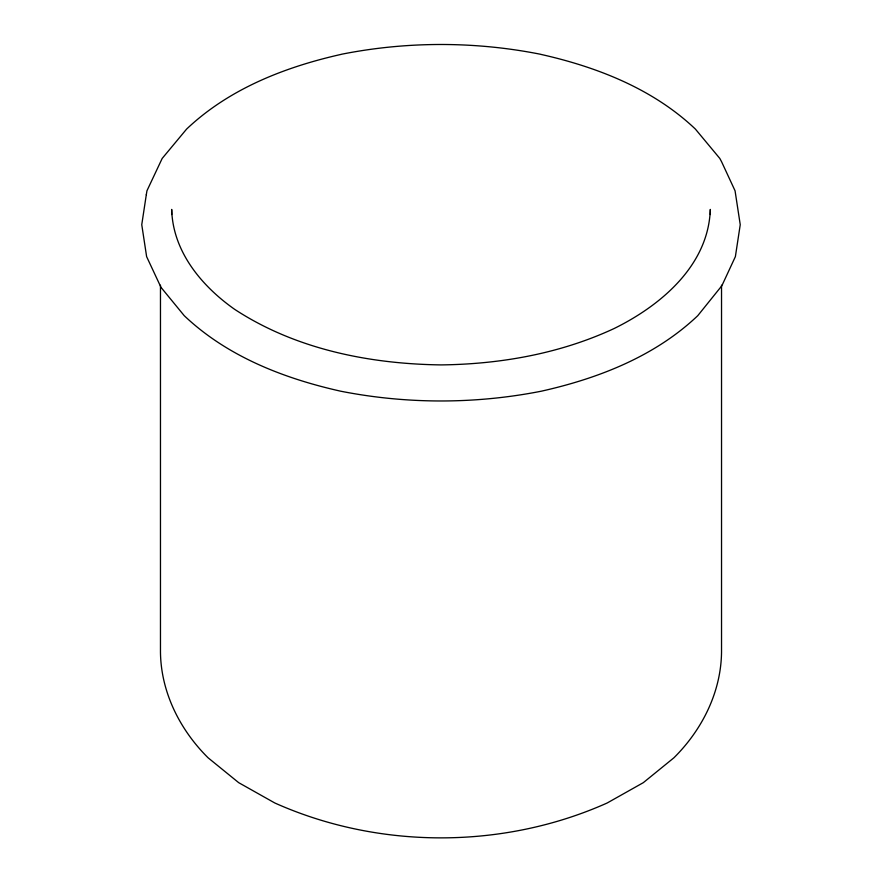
<?xml version="1.0" encoding="UTF-8"?>
<svg xmlns="http://www.w3.org/2000/svg" width="882" height="882" viewBox="0 0 882 882"><rect width="100%" height="100%" fill="white"/><g stroke="black" fill="none" stroke-linecap="round" stroke-linejoin="round"><path stroke-width="1.32" d="M721.531 285.184L721.531 652.261C721.024 692.337 702.028 729.91 673.914 757.792L643.309 782.665L607.213 802.973C503.192 849.498 378.808 849.498 274.787 802.973L238.691 782.665L208.086 757.792C179.972 729.91 160.976 692.337 160.469 652.261L160.469 285.184M710.319 214.513L710.319 209.42C708.444 265.515 660.861 305.503 614.115 328.534C560.037 353.671 500.37 364.211 441 364.905C369.172 363.935 295.525 349.195 234.689 309.362C201.647 286.132 172.773 251.568 171.681 209.42L171.681 214.513M146.313 194.69L141.759 224.69L146.621 256.629L160.987 287.345L184.228 315.679C226.872 356.152 283.012 378.169 339.592 390.947L340.254 391.112C406.646 404.254 475.354 404.254 541.746 391.112L542.408 390.947C598.988 378.169 655.128 356.152 697.772 315.679L721.895 285.691L735.379 256.629L740.241 224.69L735.059 190.799L721.597 161.77L719.833 158.462L695.402 129.092C653.143 88.994 597.522 67.175 541.471 54.519L540.148 54.188C474.803 41.256 407.197 41.256 341.852 54.188L340.529 54.519C284.478 67.175 228.857 88.994 186.598 129.092L162.167 158.462L146.941 190.799L146.313 194.69"/></g></svg>
